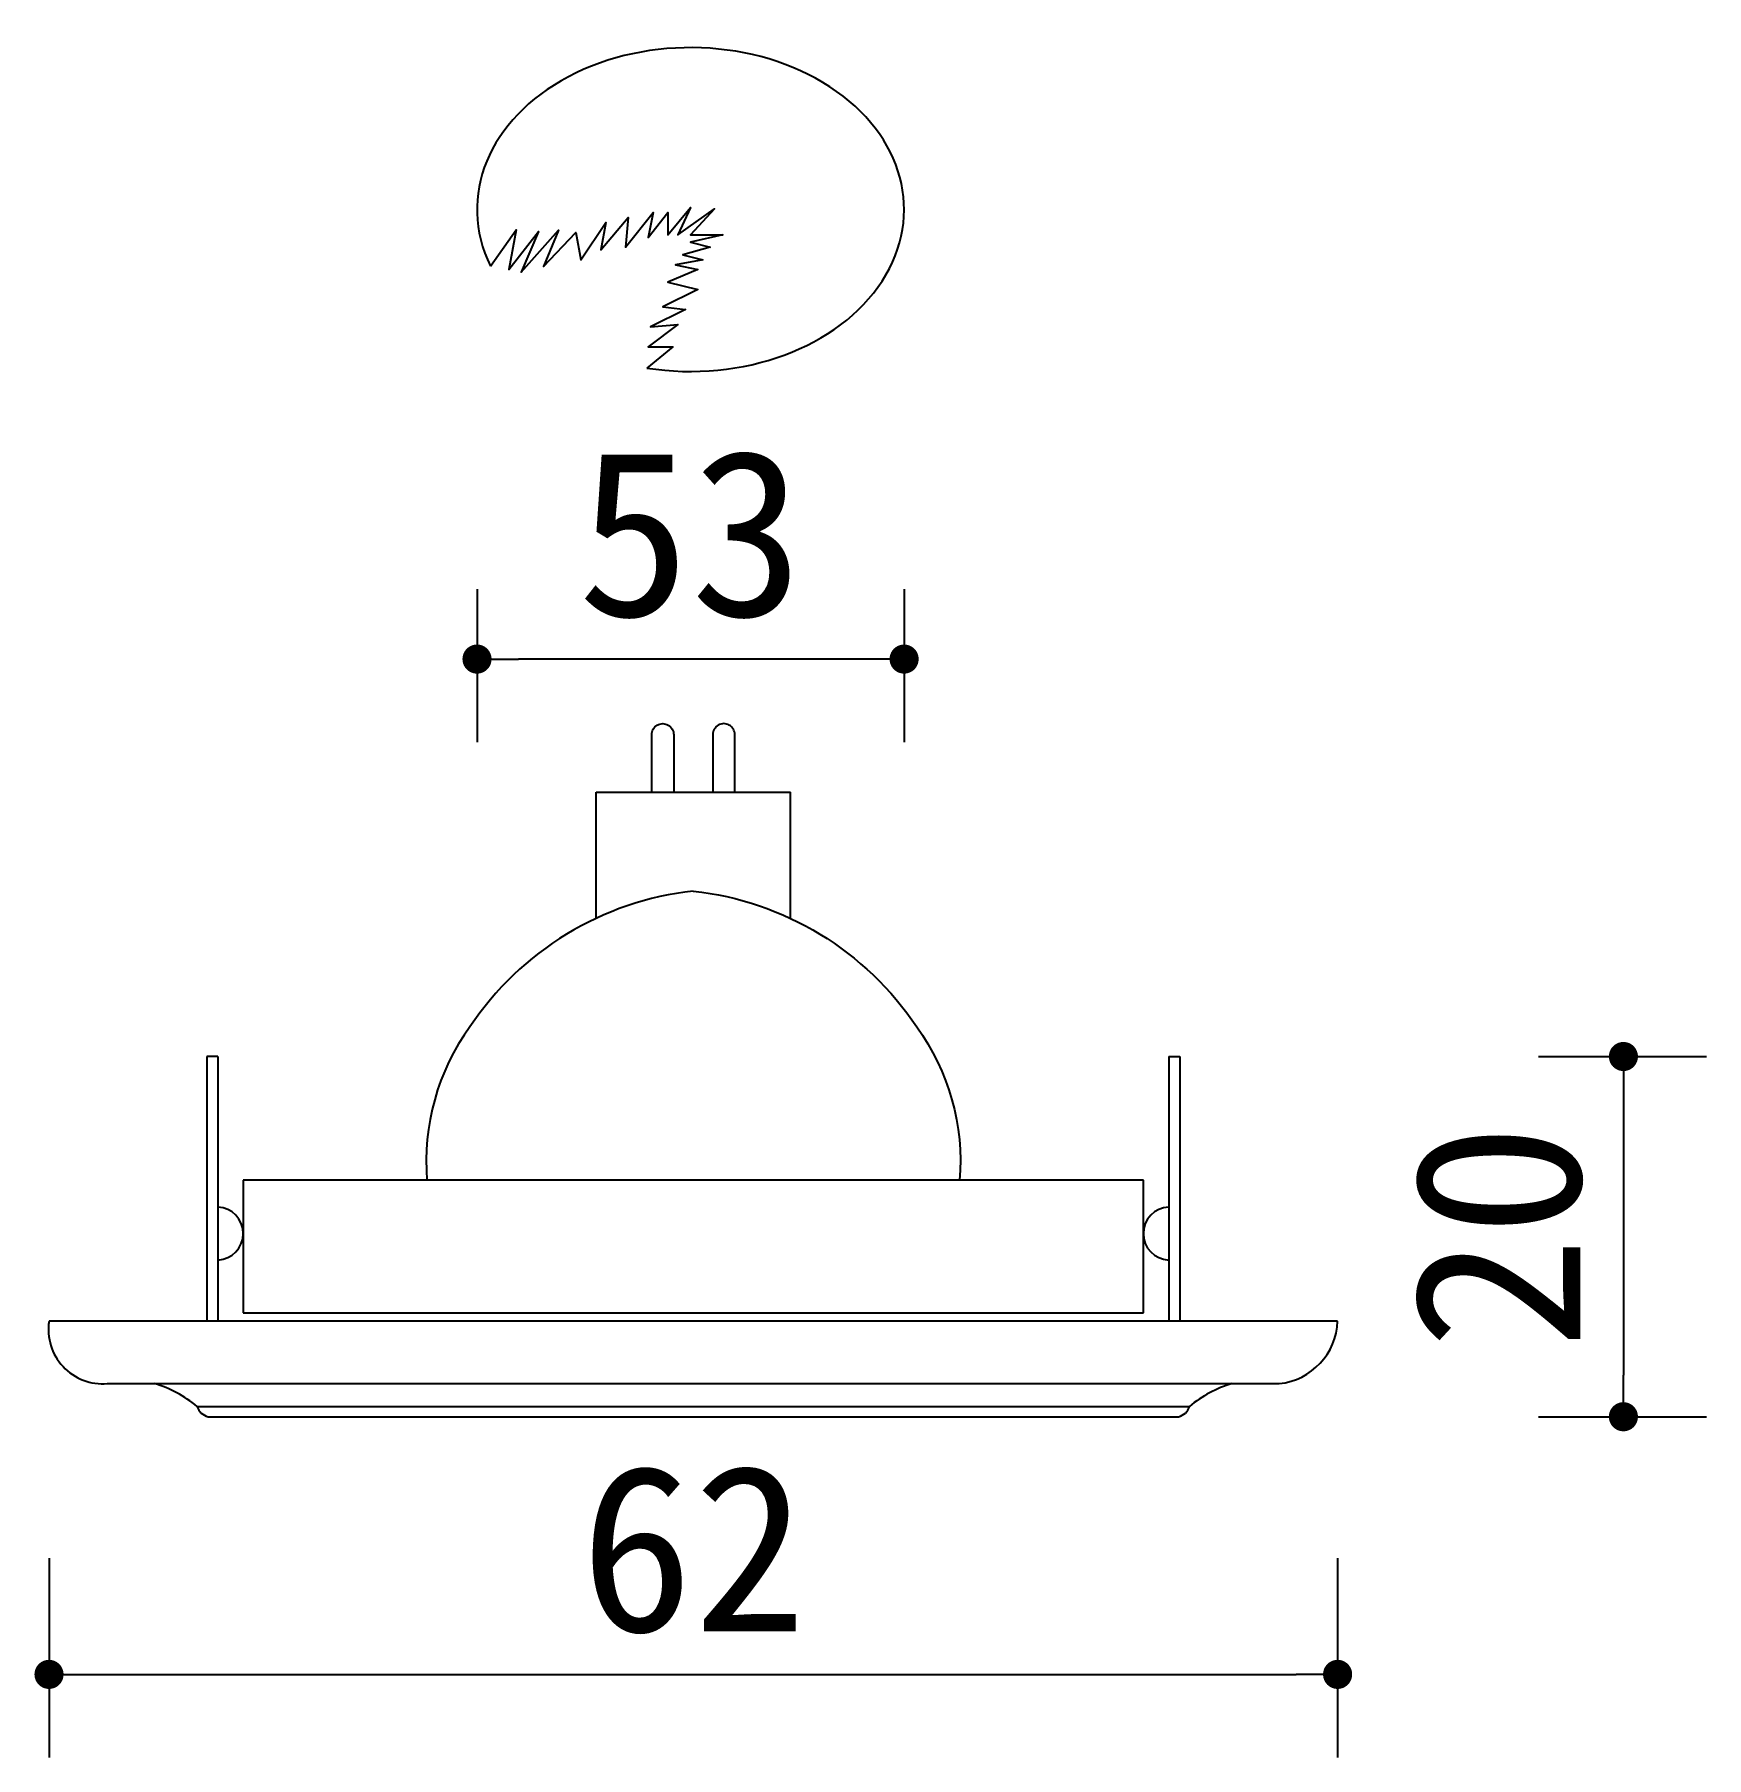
# Model space of a CAD drawing. Extents: x 569.6 to 650.1, y 583.9 to 666.8.
import ezdxf

# ---------------------------------------------------------------- set-up
doc = ezdxf.new("R2010")
doc.units = 0
doc.header["$MEASUREMENT"] = 0
doc.layers.get('0').update_dxf_attribs({"linetype": 'CONTINUOUS'})
doc.layers.get('DEFPOINTS').update_dxf_attribs({"linetype": 'CONTINUOUS'})
for name, color, linetype in [('3', 3, 'CONTINUOUS'), ('4', 4, 'CONTINUOUS'), ('DIM', 3, 'CONTINUOUS')]:
    doc.layers.add(name, color=color, linetype=linetype)
doc.styles.add('HZ', font='')
doc.styles.get('HZ').set_extended_font_data('仿宋_GB2312')
doc.dimstyles.get("Standard").update_dxf_attribs({"dimtxt": 0.18, "dimasz": 0.18, "dimexe": 0.18, "dimexo": 0.0625, "dimgap": 0.09, "dimtad": 0, "dimtih": 1, "dimtoh": 1, "dimdec": 4, "dimzin": 0, "dimtxsty": 'STANDARD', "dimcen": 0.09, "dimazin": 3, "dimtfac": 1, "dimtdec": 4, "dimtofl": 0, "dimtmove": 0, "dimatfit": 3, "dimtolj": 1, "dimtzin": 0})

# ---------------------------------------------------------------- blocks, each defined once
blk = doc.blocks.new('_DOT')
at = {"color": 0, "linetype": 'BYBLOCK'}
blk.add_line((-0.35, 0), (-1, 0), dxfattribs=at)
at = {"color": 0, "linetype": 'BYBLOCK', "const_width": 0.35}
blk.add_lwpolyline([(-0.175, 0, 1), (0.175, 0, 1)], format="xyb", close=True, dxfattribs=at)
blk = doc.blocks.new('*D2')
at = {"linetype": 'BYBLOCK'}
for p, q in [((590.933, 640.164), (590.933, 632.795)), ((611.483, 640.164), (611.483, 632.795)), ((609.483, 636.795), (592.933, 636.795))]:
    blk.add_line(p, q, dxfattribs=at)
at = {"layer": 'DEFPOINTS', "color": 0, "linetype": 'BYBLOCK'}
for p in [(590.933, 644.164), (611.483, 644.164), (590.933, 636.795)]:
    blk.add_point(p, dxfattribs=at)
at = {"linetype": 'BYBLOCK', "xscale": 2, "yscale": 2, "zscale": 2, "rotation": 180}
blk.add_blockref('_DOT', (590.933, 636.795), dxfattribs=at)
at = {"linetype": 'BYBLOCK', "xscale": 2, "yscale": 2, "zscale": 2}
blk.add_blockref('_DOT', (611.483, 636.795), dxfattribs=at)
at = {"color": 0, "linetype": 'BYBLOCK', "insert": (601.208, 642.795), "char_height": 8, "attachment_point": 5, "style": 'HZ'}
blk.add_mtext('\\A1;53', dxfattribs=at)
blk = doc.blocks.new('*D1')
at = {"linetype": 'BYBLOCK'}
for p, q in [((570.34, 596.768), (570.34, 587.171)), ((632.34, 596.768), (632.34, 587.171)), ((572.34, 591.171), (630.34, 591.171))]:
    blk.add_line(p, q, dxfattribs=at)
at = {"layer": 'DEFPOINTS', "color": 0, "linetype": 'BYBLOCK'}
for p in [(570.34, 600.768), (632.34, 600.768), (632.34, 591.171)]:
    blk.add_point(p, dxfattribs=at)
at = {"linetype": 'BYBLOCK', "xscale": 2, "yscale": 2, "zscale": 2, "rotation": 180}
blk.add_blockref('_DOT', (570.34, 591.171), dxfattribs=at)
at = {"linetype": 'BYBLOCK', "xscale": 2, "yscale": 2, "zscale": 2}
blk.add_blockref('_DOT', (632.34, 591.171), dxfattribs=at)
at = {"color": 0, "linetype": 'BYBLOCK', "insert": (601.34, 597.171), "char_height": 8, "attachment_point": 5, "style": 'HZ'}
blk.add_mtext('\\A1;62', dxfattribs=at)
blk = doc.blocks.new('*D3')
at = {"linetype": 'BYBLOCK'}
for p, q in [((642.012, 617.675), (650.091, 617.675)), ((646.091, 615.675), (646.091, 602.344)), ((642.012, 600.344), (650.091, 600.344))]:
    blk.add_line(p, q, dxfattribs=at)
at = {"layer": 'DEFPOINTS', "color": 0, "linetype": 'BYBLOCK'}
for p in [(638.012, 617.675), (638.012, 600.344), (646.091, 600.344)]:
    blk.add_point(p, dxfattribs=at)
at = {"linetype": 'BYBLOCK', "xscale": 2, "yscale": 2, "zscale": 2}
for p, rotation in [((646.091, 617.675), 90), ((646.091, 600.344), 270)]:
    blk.add_blockref('_DOT', p, dxfattribs=dict(at, rotation=rotation))
at = {"color": 0, "linetype": 'BYBLOCK', "insert": (640.091, 609.01), "char_height": 8, "attachment_point": 5, "rotation": 90, "style": 'HZ'}
blk.add_mtext('\\A1;20', dxfattribs=at)

msp = doc.modelspace()

# ---------------------------------------------------------------- linework, layer by layer
at = {"layer": '3'}
for points in [[(591.58, 655.702), (592.817, 657.443), (592.458, 655.53), (593.894, 657.363), (593.056, 655.41), (594.852, 657.438), (594.134, 655.682), (595.69, 657.324), (595.93, 656.008), (597.127, 657.802), (596.887, 656.487), (598.204, 658.041), (598.084, 656.606), (599.401, 658.281), (599.162, 657.085), (600.12, 658.281), (600.12, 657.204), (601.197, 658.52), (600.598, 657.204), (602.358, 658.461), (602.358, 658.461), (601.197, 657.204), (602.753, 657.204), (601.197, 656.845), (602.155, 656.606), (600.838, 656.247), (601.796, 656.008), (600.479, 655.769), (601.556, 655.53), (600.12, 654.932), (601.556, 654.573), (599.88, 653.736), (600.958, 653.616), (599.282, 652.779), (600.598, 652.899), (599.162, 651.822), (600.359, 651.822), (599.104, 650.798)], [(577.46, 600.84), (625.217, 600.84)]]:
    msp.add_lwpolyline(points, dxfattribs=at)
msp.add_ellipse((601.208, 658.422), major_axis=(10.275, 0), ratio=0.758153, start_param=4.506112, end_param=9.781472, dxfattribs=at)
at = {"layer": '4'}
for p, q in [((596.665, 630.398), (606.014, 630.398)), ((596.665, 624.321), (596.665, 630.398)), ((606.014, 624.321), (606.014, 630.398)), ((578.465, 617.675), (577.932, 617.675)), ((577.932, 617.675), (577.932, 604.936)), ((578.465, 617.675), (578.465, 604.936)), ((624.214, 617.675), (624.214, 604.936)), ((624.214, 617.675), (624.748, 617.675)), ((624.748, 617.675), (624.748, 604.936)), ((622.998, 611.721), (579.682, 611.721)), ((579.682, 611.721), (579.682, 605.337)), ((622.998, 605.337), (622.998, 611.721)), ((579.682, 605.337), (622.998, 605.337))]:
    msp.add_line(p, q, dxfattribs=at)
for points in [[(599.342, 630.398), (599.342, 633.154, -1.012643), (600.397, 633.154), (600.397, 630.398)], [(603.335, 630.398), (603.335, 633.154, 1.012643), (602.279, 633.154), (602.279, 630.398)], [(601.34, 625.637, 0.22106), (590.592, 619.105, 0.179358), (588.524, 611.721)], [(601.34, 625.637, -0.22106), (612.087, 619.105, -0.179358), (614.155, 611.721)]]:
    msp.add_lwpolyline(points, format="xyb", dxfattribs=at)
for points in [[(632.34, 604.936), (570.34, 604.936)], [(573.144, 601.938), (629.535, 601.938)], [(577.994, 600.344), (624.684, 600.344)]]:
    msp.add_lwpolyline(points, dxfattribs=at)
for centre, radius, start, end in [((578.41, 609.157), 1.276, 272.46599, 87.53401), ((624.269, 609.157), 1.276, 92.46599, 267.53401), ((572.926, 604.544), 2.616, 171.39794, 274.77919), ((629.205, 605.057), 3.137, 276.04719, 357.77567), ((573.832, 596.528), 5.637, 49.91364, 73.69453), ((628.846, 596.528), 5.637, 106.30547, 130.08636), ((578.164, 601.062), 0.737, 197.48328, 256.67154), ((624.514, 601.062), 0.737, 283.32846, 342.51672)]:
    msp.add_arc(centre, radius, start, end, dxfattribs=at)

# ---------------------------------------------------------------- dimensions: what is measured, and where the dimension line sits
at = {"layer": '3'}
dim = msp.add_linear_dim(base=(646.091, 600.344), p1=(638.012, 617.675), p2=(638.012, 600.344), angle=90, text='20', dimstyle='STANDARD', override={"dimscale": 4, "dimtxt": 2, "dimasz": 0.5, "dimexe": 1, "dimexo": 1, "dimgap": 0.5, "dimtad": 1, "dimtih": 0, "dimtoh": 0, "dimdec": 0, "dimtxsty": 'HZ', "dimblk1": 'DOT', "dimblk2": 'DOT', "dimsah": 1, "dimcen": 0, "dimclrd": 256, "dimclre": 256, "dimtfac": 0.5, "dimtdec": 0, "dimtofl": 1}, dxfattribs=at)
dim.commit()
dim.dimension.update_dxf_attribs({"geometry": '*D3', "text_midpoint": (640.091, 609.01)})
dim = msp.add_linear_dim(base=(632.34, 587.949), p1=(570.34, 597.546), p2=(632.34, 597.546), text='62', dimstyle='STANDARD', override={"dimscale": 4, "dimtxt": 2, "dimasz": 0.5, "dimexe": 1, "dimexo": 1, "dimgap": 0.5, "dimtad": 1, "dimtih": 0, "dimtoh": 0, "dimdec": 0, "dimtxsty": 'HZ', "dimblk1": 'DOT', "dimblk2": 'DOT', "dimsah": 1, "dimcen": 0, "dimclrd": 256, "dimclre": 256, "dimtfac": 0.5, "dimtdec": 0, "dimtofl": 1}, dxfattribs=at)
dim.commit()
dim.dimension.update_dxf_attribs({"geometry": '*D1', "text_midpoint": (601.34, 593.949), "insert": (0, -3.222)})
at = {"layer": 'DIM'}
dim = msp.add_linear_dim(base=(590.933, 636.795), p1=(611.483, 644.164), p2=(590.933, 644.164), text='53', dimstyle='STANDARD', override={"dimscale": 4, "dimtxt": 2, "dimasz": 0.5, "dimexe": 1, "dimexo": 1, "dimgap": 0.5, "dimtad": 1, "dimtih": 0, "dimtoh": 0, "dimdec": 0, "dimtxsty": 'HZ', "dimblk1": 'DOT', "dimblk2": 'DOT', "dimsah": 1, "dimcen": 0, "dimclrd": 256, "dimclre": 256, "dimtfac": 0.5, "dimtdec": 0, "dimtofl": 1}, dxfattribs=at)
dim.commit()
dim.dimension.update_dxf_attribs({"geometry": '*D2', "text_midpoint": (601.208, 642.795)})

doc.saveas('drawing.dxf')
